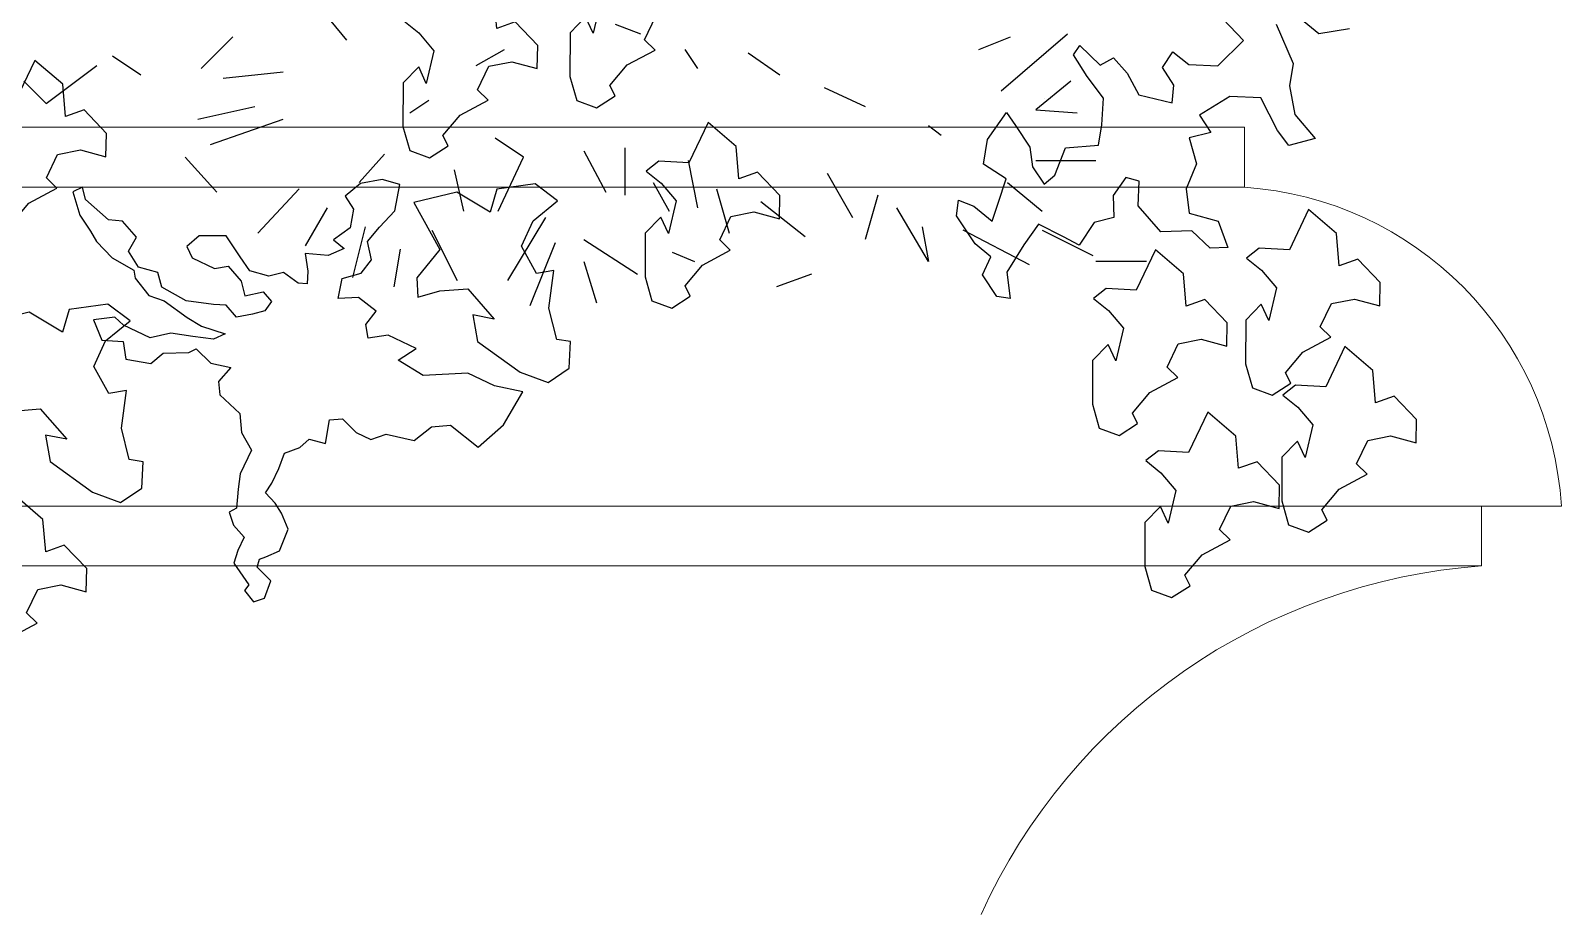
# Model space of a CAD drawing. Header units: millimetres. Extents: x 224.49 to 232.8, y 170.44 to 178.39.
# Drawn here: x 232.3489 to 232.6189, y 173.9122 to 174.0681 of the extents above; entities that cross this region are included whole.
import ezdxf

# ---------------------------------------------------------------- set-up
doc = ezdxf.new("R2010")
doc.units = ezdxf.units.MM
doc.layers.add('PROIEZIONI', color=145, linetype='Continuous', lineweight=13)
doc.layers.add('VEGETAZIONE', color=94, linetype='Continuous')

msp = doc.modelspace()

# ---------------------------------------------------------------- linework, layer by layer
at = {"layer": 'PROIEZIONI'}
for p, q in [((232.111148926763, 174.0510175166397), (232.5630355412924, 174.0510175166397)), ((232.5630355412924, 174.0404449595823), (232.5630355412924, 174.0510175166397)), ((232.111148926763, 174.0404449595823), (232.5630355412924, 174.0404449595823)), ((232.0552388834555, 173.9842313160403), (232.6189455846344, 173.9842313160403)), ((232.6048488418516, 173.9842313160422), (232.6048488418516, 173.9736587589829)), ((232.0693356262015, 173.9736587589829), (232.6048488418516, 173.9736587589829))]:
    msp.add_line(p, q, dxfattribs=at)
for centre, radius, start, end in [((232.5590331170758, 173.9805532886236), 0.06002525843254796, 3.512980159923695, 86.17673804277769), ((232.6124865031072, 173.8685586640596), 0.1053772452780557, 94.15639831846997, 155.5266350151398)]:
    msp.add_arc(centre, radius, start, end, dxfattribs=at)
at = {"layer": 'VEGETAZIONE'}
for p, q in [((232.4018644461182, 174.0697462031713), (232.4046534798201, 174.0663971801047)), ((232.4520670527483, 174.0691880326605), (232.4565295066706, 174.0675135211269)), ((232.5201194750686, 174.057466451926), (232.5318334166156, 174.0675135211269)), ((232.3789943697649, 174.061373645504), (232.3845724371683, 174.0669553506156)), ((232.4275235561738, 174.0619318160153), (232.4325438168368, 174.0647226685711)), ((232.4643388010356, 174.0647226685711), (232.4665700279967, 174.061373645504)), ((232.5162148278861, 174.0647226685711), (232.5217928952895, 174.0669553506156)), ((232.3516618394885, 174.0552337698811), (232.360586747334, 174.0619318160153)), ((232.3633757810355, 174.0636063275489), (232.3683960416985, 174.0602573044818)), ((232.4754949358418, 174.0641644980598), (232.4810730032456, 174.0602573044818)), ((232.3477571923065, 174.0591409634595), (232.3516618394885, 174.0552337698811)), ((232.382899016947, 174.0596991339704), (232.3934973450134, 174.0608154749926)), ((232.5323912233559, 174.0591409634595), (232.5262553492122, 174.0541174288588)), ((232.4888822976101, 174.0580246224368), (232.4961337852343, 174.0546755993702)), ((232.3784365630246, 174.0524429173253), (232.3884770843503, 174.0546755993702)), ((232.4158096146268, 174.0535592583475), (232.4191564550685, 174.0557919403924)), ((232.5262553492122, 174.0541174288588), (232.5335068368365, 174.0535592583475)), ((232.5278202550409, 174.0560552283692), (232.5278202550409, 174.0560552283692)), ((232.3806677899858, 174.0479775532359), (232.3934973450134, 174.0524429173253)), ((232.507289920041, 174.051326576303), (232.5095211470022, 174.0496520647695)), ((232.4358906572785, 174.0457448711915), (232.4308703966155, 174.0490938942581)), ((232.3817834034664, 174.0396049955685), (232.376205336063, 174.0457448711915)), ((232.4068847067812, 174.0412795071021), (232.411347160704, 174.0463030417023)), ((232.4314282033558, 174.0362559725014), (232.4358906572785, 174.0457448711915)), ((232.446488985345, 174.0468612122137), (232.450393632527, 174.0396049955685)), ((232.4537404729692, 174.047419382725), (232.4537404729692, 174.0390468250572)), ((232.4236189089913, 174.0435121891466), (232.4252923292121, 174.0362559725014)), ((232.4648966077759, 174.0451867006801), (232.4665700279967, 174.0368141430127)), ((232.4894401043504, 174.0429540186357), (232.4939025582732, 174.0351396314792)), ((232.5262553492122, 174.0451867006801), (232.5368536772787, 174.0451867006801)), ((232.3890348910906, 174.0323487789234), (232.3962863787153, 174.0401631660794)), ((232.4587607336322, 174.0412795071021), (232.4615497673337, 174.0362559725014)), ((232.4699168684389, 174.0401631660794), (232.4721480954001, 174.0323487789234)), ((232.5212350885492, 174.0412795071021), (232.5273709626928, 174.0362559725014)), ((232.4777261628034, 174.037930484035), (232.4855354571679, 174.0317906084121)), ((232.4983650121955, 174.0390468250572), (232.4961337852343, 174.0312324379012)), ((232.3974019921959, 174.0301160968785), (232.4013066393779, 174.0368141430127)), ((232.4331016235771, 174.0239762212556), (232.439795304461, 174.0351396314792)), ((232.507289920041, 174.0273252443227), (232.5017118526377, 174.0368141430127)), ((232.4057690933006, 174.0245343917669), (232.4080003202623, 174.0334651199456)), ((232.4197142618092, 174.0329069494343), (232.4241767157316, 174.0239762212556)), ((232.5061743065605, 174.0334651199456), (232.507289920041, 174.0273252443227)), ((232.5251397357317, 174.0267670738118), (232.5134257941847, 174.0329069494343)), ((232.5273709626928, 174.0329069494343), (232.5362958705379, 174.0284415853449)), ((232.4141361944054, 174.0295579263676), (232.4130205809249, 174.0228598802333)), ((232.4414687246819, 174.0306742673898), (232.4370062707591, 174.0195108571662)), ((232.446488985345, 174.0312324379012), (232.4559716999303, 174.0250925622782)), ((232.446488985345, 174.0273252443227), (232.4487202123061, 174.0200690276776)), ((232.462107574074, 174.0289997558563), (232.4660122212564, 174.0273252443227)), ((232.5457785851237, 174.0273252443227), (232.5368536772787, 174.0273252443227)), ((232.4866510706485, 174.0250925622782), (232.4805151965049, 174.0228598802333))]:
    msp.add_line(p, q, dxfattribs=at)
for points in [[(232.451791218212, 174.0800685355354), (232.4464653327929, 174.0803496856175), (232.4442306446041, 174.0786094980446), (232.4468829589316, 174.0764857704986), (232.44952240023, 174.0733545979098), (232.4481803409882, 174.0676017283778), (232.4468359387408, 174.0705045836941), (232.4440859574844, 174.0676848901022), (232.4440708868471, 174.0599731169774), (232.4452508196657, 174.0557453212128), (232.4487692937284, 174.054455666044), (232.4520361879042, 174.0565607852283), (232.4511206823415, 174.0584012426044), (232.4541708835279, 174.0620132682208), (232.4590965564509, 174.0646520815341), (232.4572368528449, 174.0664754134619), (232.4592070964088, 174.0706029477147), (232.4632537539371, 174.0714002353171), (232.4677467127155, 174.0701911989155), (232.4678285684838, 174.0742844996417), (232.4638795952534, 174.0784306248862), (232.4605952791437, 174.0772694400563), (232.460112487726, 174.0829577471469), (232.4551860916487, 174.0871805782555)], [(232.4223365368563, 174.0712396805535), (232.4170106514372, 174.0715208306357), (232.4147759632485, 174.0697806430627), (232.4174282775759, 174.0676569155167), (232.4200677188748, 174.0645257429279), (232.418725659633, 174.0587728733959), (232.4173812573851, 174.0616757287127), (232.4146312761288, 174.0588560351204), (232.4146162054914, 174.0511442619955), (232.41579613831, 174.046916466231), (232.4193146123732, 174.0456268110621), (232.4225815065485, 174.0477319302469), (232.4216660009858, 174.0495723876226), (232.4247162021722, 174.0531844132394), (232.4296418750957, 174.0558232265522), (232.4277821714892, 174.0576465584801), (232.4297524150531, 174.0617740927333), (232.4337990725818, 174.0625713803353), (232.4382920313598, 174.0613623439336), (232.4383738871281, 174.0654556446599), (232.4344249138978, 174.0696017699044), (232.431140597788, 174.0684405850744), (232.4306578063703, 174.074128892165), (232.4257314102931, 174.0783517232736)], [(232.3462664168553, 174.055715731328), (232.3409405314362, 174.0559968814101), (232.3387058432474, 174.0542566938371), (232.3413581575748, 174.0521329662912), (232.3439975988733, 174.0490017937024), (232.3426555396315, 174.0432489241704), (232.341311137384, 174.0461517794871), (232.3385611561277, 174.0433320858948), (232.3385460854903, 174.03562031277), (232.3397260183089, 174.0313925170054), (232.3432444923716, 174.0301028618366), (232.3465113865474, 174.0322079810213), (232.3455958809843, 174.034048438397), (232.3486460821711, 174.0376604640134), (232.3535717550942, 174.0402992773267), (232.3517120514882, 174.0421226092545), (232.353682295052, 174.0462501435078), (232.3577289525803, 174.0470474311097), (232.3622219113587, 174.0458383947081), (232.3623037671265, 174.0499316954343), (232.3583547938967, 174.0540778206788), (232.3550704777869, 174.0529166358489), (232.3545876863693, 174.0586049429395), (232.3496612902915, 174.0628277740481)], [(232.4650458227094, 174.0447531104302), (232.4597199372908, 174.0450342605124), (232.457485249102, 174.0432940729389), (232.460137563429, 174.0411703453934), (232.4627770047279, 174.0380391728046), (232.4614349454861, 174.0322863032726), (232.4600905432387, 174.0351891585889), (232.4573405619823, 174.0323694649966), (232.4573254913445, 174.0246576918722), (232.4585054241631, 174.0204298961072), (232.4620238982263, 174.0191402409383), (232.4652907924016, 174.0212453601231), (232.4643752868389, 174.0230858174992), (232.4674254880253, 174.0266978431156), (232.4723511609488, 174.0293366564284), (232.4704914573428, 174.0311599883568), (232.4724617009066, 174.0352875226096), (232.476508358435, 174.0360848102115), (232.4810013172134, 174.0348757738099), (232.4810831729812, 174.0389690745361), (232.4771341997509, 174.043115199781), (232.4738498836415, 174.0419540149506), (232.4733670922239, 174.0476423220413), (232.4684406961462, 174.0518651531503)], [(232.356354005057, 174.0396209866127), (232.357618065743, 174.0355231505524), (232.3594977052814, 174.032714881541), (232.360544026678, 174.0309050111038), (232.3633066723016, 174.0280028622457), (232.3671353860515, 174.0258476424825), (232.3673816137149, 174.0244196900209), (232.3697946548793, 174.0213568211844), (232.3725001253349, 174.0203929884561), (232.3765630789346, 174.0174707548623), (232.3790582846165, 174.0159520888252), (232.3832246271701, 174.0146185218674), (232.3811926464106, 174.0136774466488), (232.3775272300106, 174.0141166694663), (232.3736607854595, 174.0147064614422), (232.3700405685724, 174.0138683009569), (232.3653288365796, 174.0161174063707), (232.363761088661, 174.0175209739278), (232.3600459716087, 174.0170557139437), (232.3614990847906, 174.0134682415511), (232.3652706291766, 174.0132513500763), (232.365701372272, 174.0101518824682), (232.3701224428848, 174.0093519545036), (232.3723142578935, 174.011199551254), (232.3768294808376, 174.0112828874586), (232.3781178010005, 174.0119237413525), (232.380741106939, 174.0094157058248), (232.3842579348727, 174.0086651996741), (232.3820993199558, 174.0062011339334), (232.3822958411631, 174.0038686865115), (232.3858373624377, 174.0005401378786), (232.386140753111, 173.9971738750911), (232.3878930344233, 173.9940987987421), (232.3858977226602, 173.9899187482148), (232.3855283656678, 173.9872012165453), (232.3852366604448, 173.9838459972531), (232.3839271158456, 173.9831606795225), (232.3847399394228, 173.980861646087), (232.3866075969515, 173.9787143278651), (232.3854825799419, 173.9763574891841), (232.3847516370317, 173.9741401582038), (232.3873989000837, 173.9703102691816), (232.3866672093392, 173.9693491028717), (232.3882681689572, 173.9673290906418), (232.3901727914901, 173.9680033585224), (232.3912858270407, 173.9710211178709), (232.3888847673354, 173.9734230660398), (232.3892993180368, 173.9748632022475), (232.3904158282955, 173.9752584674362), (232.3928418831539, 173.9763390503555), (232.394381450865, 173.9801360252446), (232.3931625775332, 173.9829564838057), (232.3920505800217, 173.984743109039), (232.3903434924179, 173.9865407899266), (232.3914804914372, 173.9882366778185), (232.3927328666729, 173.9908603238374), (232.3936973074025, 173.9935668178156), (232.3964112967671, 173.9945645527756), (232.3980816974124, 173.9960058408425), (232.4009377533354, 173.9952431329826), (232.4016327634769, 173.9994432502841), (232.4039434357643, 173.9995960930388), (232.4063444954697, 173.9971941448704), (232.4089670593773, 173.9959422861713), (232.4116598243051, 173.996895557295), (232.4165930605006, 173.9957965413506), (232.4196559122931, 173.9982111731189), (232.4230214248866, 173.9985157131242), (232.4278732327918, 173.9946163053934), (232.432318562882, 173.9985550673829), (232.4357387896573, 174.0043481816093), (232.4307843290259, 174.0054027337166), (232.4260725970327, 174.0076518391303), (232.4181918614951, 174.0072639629203), (232.4137580789999, 174.0099810126991), (232.4169602826361, 174.0120015253329), (232.4119818405736, 174.0143779425426), (232.4084889819121, 174.0138065893949), (232.4080702144722, 174.0162451241764), (232.4098559918845, 174.0186141402493), (232.406794165972, 174.0210038988672), (232.4032064071459, 174.0208054462211), (232.4039133987459, 174.0243446428545), (232.4072669177219, 174.0253101093318), (232.4090314706979, 174.0276346615675), (232.4083340296917, 174.0308614351676), (232.4104694173668, 174.0333911833774), (232.4131494466466, 174.0362615578016), (232.4140779546071, 174.0409508381009), (232.4109551886147, 174.0418408577563), (232.4071127075319, 174.0411087782755), (232.4043994723567, 174.0388548606821), (232.405873055786, 174.0365680347596), (232.405293428216, 174.0332956576227), (232.4023579346492, 174.0311478331929), (232.4042136107193, 174.0296614356386), (232.4013934939196, 174.0284413392147), (232.397334015028, 174.0287410786487), (232.3978092098016, 174.0256203924083), (232.3976945692613, 174.0234364754148), (232.3961508027739, 174.02351817787), (232.3935162452487, 174.0254309630405), (232.3909508443505, 174.0247445114134), (232.3875846018847, 174.025696142433), (232.3858655386263, 174.0281547561468), (232.3834405218069, 174.0318785578103), (232.3786373765153, 174.0318780637609), (232.3764899952227, 174.0300092420226), (232.37743018283, 174.0279770280841), (232.38134182109, 174.0261098406464), (232.3837798516039, 174.0265294907391), (232.3860535530832, 174.0238607352327), (232.3867390184343, 174.0212948944592), (232.3899651791846, 174.0219935535989), (232.3914055567186, 174.0203231845072), (232.3902685640539, 174.0186272786528), (232.3880972314511, 174.0180803225682), (232.3852651326421, 174.017521176933), (232.3833974809169, 174.0196685073139), (232.3812141668556, 174.0197824718967), (232.3763990279464, 174.0204429043193), (232.3720813578945, 174.0228315232376), (232.3713958925434, 174.0253973640112), (232.3679851983995, 174.0263702136632), (232.3661712471337, 174.0292017220746), (232.3676246383622, 174.0316748047386), (232.3651499208901, 174.0344941236), (232.3626786723227, 174.0346909361425), (232.358603737264, 174.0382740904048), (232.3580576115975, 174.0404458178479)], [(232.4210869100313, 174.029448316414), (232.4170835150805, 174.0244550875879), (232.41721451237, 174.0210588189294), (232.4211413594923, 174.0221563877186), (232.4260409526329, 174.0225359555653), (232.4307073856527, 174.0171997067602), (232.4269371305806, 174.0179222834651), (232.4277592816704, 174.0132679428294), (232.4352638902794, 174.00785314301), (232.4402101379562, 174.0060425100434), (232.4439306994465, 174.008568209009), (232.4441668692495, 174.0132259083194), (232.4417322581205, 174.0136225105208), (232.4403482023228, 174.0191242417637), (232.4412258323443, 174.025772144768), (232.4381467421933, 174.0252366292535), (232.4355040881139, 174.0300469175564), (232.4375607700283, 174.0345487005626), (232.4418851440047, 174.0380804924959), (232.4379535207606, 174.0410265656102), (232.4311478608767, 174.0400815655709), (232.4299796227121, 174.036067871709), (232.424098267628, 174.0395805849809), (232.4165334242077, 174.0377367941857)], [(232.5709723332222, 174.0294060792327), (232.5656464478035, 174.0296872293144), (232.5634117596143, 174.0279470417414), (232.5660640739417, 174.0258233141959), (232.5687035152407, 174.0226921416071), (232.5673614559989, 174.0169392720751), (232.566017053751, 174.0198421273914), (232.5632670724946, 174.0170224337991), (232.5632520018573, 174.0093106606747), (232.5644319346758, 174.0050828649097), (232.567950408739, 174.0037932097408), (232.5712173029144, 174.0058983289256), (232.5703017973516, 174.0077387863017), (232.573351998538, 174.0113508119181), (232.5782776714615, 174.0139896252309), (232.5764179678551, 174.0158129571588), (232.5783882114189, 174.0199404914121), (232.5824348689477, 174.020737779014), (232.5869278277261, 174.0195287426124), (232.5870096834939, 174.0236220433386), (232.5830607102636, 174.0277681685835), (232.5797763941538, 174.0266069837531), (232.5792936027366, 174.0322952908438), (232.5743672066589, 174.0365181219528)], [(232.5439597601373, 174.0223027130952), (232.5386338747182, 174.0225838631774), (232.5363991865294, 174.0208436756044), (232.5390515008568, 174.0187199480584), (232.5416909421558, 174.0155887754696), (232.540348882914, 174.0098359059376), (232.5390044806661, 174.0127387612544), (232.5362544994097, 174.0099190676621), (232.5362394287724, 174.0022072945372), (232.5374193615909, 173.9979794987727), (232.5409378356541, 173.9966898436038), (232.5442047298295, 173.9987949627881), (232.5432892242667, 174.0006354201643), (232.5463394254531, 174.0042474457806), (232.5512650983766, 174.0068862590939), (232.5494053947702, 174.0087095910218), (232.551375638334, 174.012837125275), (232.5554222958628, 174.013634412877), (232.5599152546408, 174.0124253764753), (232.559997110409, 174.0165186772016), (232.5560481371787, 174.020664802446), (232.5527638210689, 174.0195036176161), (232.5522810296513, 174.0251919247067), (232.547354633574, 174.0294147558153)], [(232.3456829265121, 174.0082590623866), (232.3416795315613, 174.0032658335605), (232.3418105288503, 173.9998695649016), (232.3457373759726, 174.0009671336912), (232.3506369691137, 174.001346701538), (232.3553034021335, 173.9960104527323), (232.3515331470614, 173.9967330294372), (232.3523552981507, 173.9920786888021), (232.3598599067602, 173.9866638889827), (232.364806154437, 173.984853256016), (232.3685267159273, 173.9873789549816), (232.3687628857298, 173.9920366542921), (232.3663282746012, 173.9924332564934), (232.3649442188036, 173.9979349877359), (232.3658218488251, 174.0045828907402), (232.3627427586741, 174.0040473752262), (232.3601001045947, 174.0088576635291), (232.362156786509, 174.0133594465352), (232.3664811604855, 174.016891238468), (232.3625495372414, 174.0198373115828), (232.3557438773575, 174.018892311543), (232.3545756391929, 174.0148786176811), (232.3486942841088, 174.0183913309535), (232.3411294406885, 174.0165475401583)], [(232.5773698897848, 174.005254537427), (232.5720440043662, 174.0055356875092), (232.5698093161774, 174.0037954999362), (232.5724616305048, 174.0016717723903), (232.5751010718033, 173.9985405998015), (232.5737590125615, 173.9927877302695), (232.5724146103141, 173.9956905855862), (232.5696646290577, 173.9928708919939), (232.5696495584204, 173.9851591188691), (232.570829491239, 173.9809313231045), (232.5743479653017, 173.9796416679357), (232.5776148594775, 173.98174678712), (232.5766993539148, 173.9835872444961), (232.5797495551007, 173.9871992701125), (232.5846752280242, 173.9898380834258), (232.5828155244182, 173.9916614153536), (232.5847857679821, 173.9957889496069), (232.5888324255104, 173.9965862372088), (232.5933253842888, 173.9953772008072), (232.5934072400566, 173.9994705015334), (232.5894582668267, 174.0036166267779), (232.586173950717, 174.002455441948), (232.5856911592993, 174.0081437490386), (232.5807647632216, 174.0123665801472)], [(232.5531977649022, 173.9936893522369), (232.5478718794836, 173.9939705023186), (232.5456371912948, 173.9922303147456), (232.5482895056222, 173.9901065871996), (232.5509289469207, 173.9869754146113), (232.5495868876789, 173.9812225450793), (232.5482424854314, 173.9841254003956), (232.5454925041751, 173.9813057068033), (232.5454774335378, 173.9735939336784), (232.5466573663559, 173.9693661379139), (232.5501758404191, 173.968076482745), (232.5534427345949, 173.9701816019298), (232.5525272290317, 173.9720220593055), (232.5555774302181, 173.9756340849223), (232.5605031031416, 173.9782728982351), (232.5586433995356, 173.980096230163), (232.5606136430994, 173.9842237644162), (232.5646603006277, 173.9850210520182), (232.5691532594062, 173.9838120156165), (232.569235115174, 173.9879053163428), (232.5652861419441, 173.9920514415877), (232.5620018258343, 173.9908902567573), (232.5615190344167, 173.9965785638479), (232.5565926383389, 174.0008013949565)], [(232.3427828859064, 173.9789725251995), (232.3374570004877, 173.9792536752817), (232.335222312299, 173.9775134877083), (232.3378746266264, 173.9753897601628), (232.3405140679249, 173.9722585875739), (232.3391720086831, 173.966505718042), (232.3378276064356, 173.9694085733582), (232.3350776251793, 173.9665888797664), (232.3350625545419, 173.9588771066416), (232.33624248736, 173.9546493108766), (232.3397609614232, 173.9533596557077), (232.343027855599, 173.9554647748924), (232.3421123500363, 173.9573052322686), (232.3451625512222, 173.9609172578849), (232.3500882241457, 173.9635560711982), (232.3482285205397, 173.9653794031261), (232.3501987641036, 173.9695069373789), (232.3542454216319, 173.9703042249813), (232.3587383804103, 173.9690951885797), (232.3588202361786, 173.9731884893059), (232.3548712629483, 173.9773346145504), (232.3515869468385, 173.9761734297205), (232.3511041554208, 173.9818617368111), (232.3461777593436, 173.9860845679196)]]:
    msp.add_lwpolyline(points, close=True, dxfattribs=at)
for points in [[(232.5686313113235, 174.0692152514986), (232.5716393374434, 174.0622531117857), (232.5709623323621, 174.0583056995498), (232.5719151766986, 174.0532769891212), (232.5755040390943, 174.0490613585581), (232.5708863970187, 174.0477880546633), (232.5688752041917, 174.0504549098915), (232.5659039748559, 174.056220232596), (232.5604417801021, 174.0564517055824), (232.5550878786823, 174.053159190482), (232.5571113308576, 174.0500934021248), (232.5532810109395, 174.0491770753853), (232.5545539008246, 174.0445575099267), (232.5527593117274, 174.0401764259001), (232.5532908927127, 174.0358668440559), (232.5583890347813, 174.0344927995976), (232.5601292200128, 174.0298210487032), (232.5570054739871, 174.0297250549421), (232.5537856950934, 174.0327540797786), (232.5482693138107, 174.0325845595349), (232.5442694038153, 174.0371868865274), (232.5444689154203, 174.0415189350916), (232.5421202327613, 174.0421788334353), (232.5398900768084, 174.0389823302759), (232.5400085858934, 174.0351259100354), (232.5365105890521, 174.0342197956949), (232.5339061828424, 174.030213153777), (232.5311321865558, 174.0317251655916), (232.5267405996412, 174.033919560649), (232.5241239159033, 174.0303118513017), (232.5211452588784, 174.0254950888049), (232.5216870561737, 174.0208530566266), (232.519348608004, 174.0211805051941), (232.5168354024442, 174.025029881189), (232.5183344658073, 174.0282039176278), (232.5155379933032, 174.0304473310854), (232.5122589601467, 174.0354045569526), (232.5125739561401, 174.0381428967418), (232.5153336682189, 174.0370963014103), (232.5185411877644, 174.0344662097028), (232.5195750164405, 174.037625967521), (232.5210393447957, 174.0419303205528), (232.5170342862254, 174.0445359036186), (232.5176990137786, 174.048882248425), (232.5210785015344, 174.053644783006), (232.5226786649416, 174.0513646247665), (232.5251918705014, 174.0475152487717), (232.5256304245769, 174.0440679916807), (232.5277203413677, 174.0410042458035), (232.5296007657609, 174.0425927439452), (232.5314495606837, 174.0473747854013), (232.5372880487327, 174.047886968379), (232.5379108491063, 174.051433386826), (232.5381645472391, 174.0561664286203), (232.535319036782, 174.0600055927745), (232.532874339435, 174.0637905102741), (232.5340216281999, 174.065423024491), (232.5375859713396, 174.0620052783662), (232.5399418461708, 174.0632756229749), (232.5423538515494, 174.0605545392724), (232.5443997799422, 174.0567573492723), (232.550297522255, 174.0553413312192), (232.5506002588997, 174.0584786041373), (232.5485768249038, 174.0615443930534), (232.5504204525129, 174.0643297082039), (232.5532169426376, 174.0620863134847), (232.5583468143147, 174.0618446280993), (232.5628663804834, 174.0663094333869), (232.5592233128211, 174.0701240883405)], [(232.5815618435442, 174.0684146632972), (232.5761343843566, 174.0675158015111), (232.5729268648117, 174.0701458932186)]]:
    msp.add_lwpolyline(points, dxfattribs=at)

doc.saveas('drawing.dxf')
